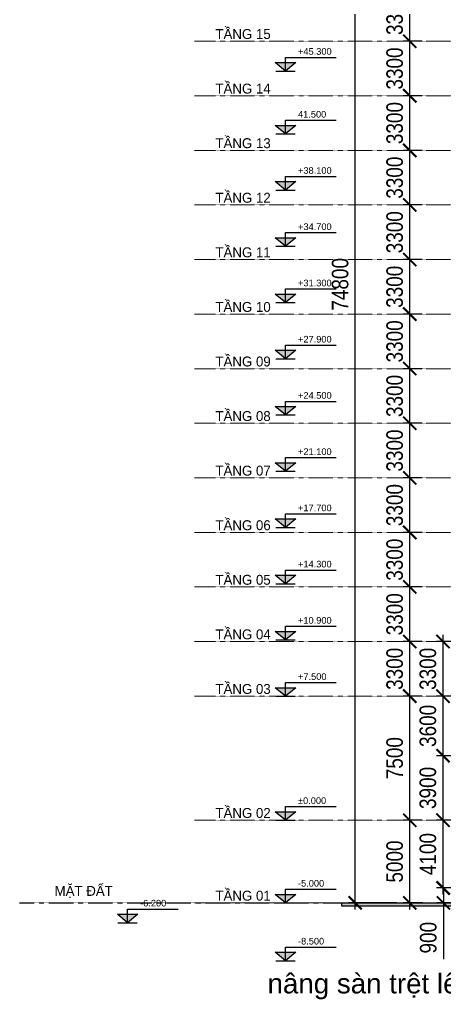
# Model space of a CAD drawing. Header units: millimetres. Extents: x -1030105 to 906887, y -616134 to 1220667.
# Drawn here: x 317230 to 342998, y -318622 to -259377 of the extents above; entities that cross this region are included whole.
import ezdxf

# ---------------------------------------------------------------- set-up
doc = ezdxf.new("R2010")
doc.units = ezdxf.units.MM
doc.header["$MEASUREMENT"] = 0
doc.linetypes.add('CENTER', pattern=[2, 1.25, -0.25, 0.25, -0.25])
doc.layers.get('Defpoints').update_dxf_attribs({"color": 1})
for name, color, linetype in [('A-_ANOTLEVL_T-', 41, 'Continuous'), ('A-_ANOTTEXT_T-', 41, 'Continuous'), ('A-DG-Giao thong', 1, 'Continuous'), ('CORE LIFT$1$A_WALL', 2, 'Continuous'), ('DA-ANNO-DIMS', 9, 'Continuous'), ('DA-ANNO-TEXT', 11, 'Continuous'), ('DA-GRID-LINE', 9, 'CENTER')]:
    doc.layers.add(name, color=color, linetype=linetype)
doc.layers.add('S-GRID', color=251, linetype='CENTER', lineweight=5)
doc.styles.add('Annotative', font='txt')
doc.styles.get("Standard").update_dxf_attribs({"font": 'arial.ttf'})
doc.styles.add('Xr-GR-Grid 1-400$0$Dim-Text', font='ARIALN.TTF')
doc.dimstyles.new('DIM-400', dxfattribs={"dimscale": 10, "dimtxt": 100, "dimasz": 80, "dimexe": 40, "dimexo": 80, "dimgap": 40, "dimtad": 1, "dimdec": 0, "dimzin": 0, "dimdsep": 46, "dimtxsty": 'Xr-GR-Grid 1-400$0$Dim-Text', "dimblk": 'Xr-GR-Grid 1-400$0$_ArchTick', "dimcen": -100, "dimdle": 40, "dimclrt": 11, "dimadec": 0, "dimazin": 0, "dimtfac": 1, "dimtdec": 0, "dimtix": 1, "dimtofl": 0, "dimtmove": 0, "dimatfit": 3, "dimldrblk": 'Xr-GR-Grid 1-400$0$_ArchTick', "dimfxl": 1, "dimtolj": 1, "dimtzin": 0, "dimarcsym": 1})

# ---------------------------------------------------------------- blocks, each defined once
blk = doc.blocks.new('Xr-GR-Grid 1-400$0$_ArchTick')
at = {"layer": 'DA-ANNO-DIMS', "color": 0, "const_width": 0.15}
blk.add_lwpolyline([(-0.5, -0.5), (0.5, 0.5)], dxfattribs=at)
blk = doc.blocks.new('*D1167')
at = {"layer": 'DA-ANNO-DIMS', "color": 0, "lineweight": -2, "transparency": 16777216}
for p, q in [((-2267, 74800), (-7322, 74800)), ((-6922, -401), (-6922, 75200)), ((-4422, -1), (-7322, -1))]:
    blk.add_line(p, q, dxfattribs=at)
at = {"layer": 'Defpoints', "color": 0, "transparency": 16777216}
for p in [(-6922, 74800), (-1467, 74800), (-3622, -1)]:
    blk.add_point(p, dxfattribs=at)
at = {"layer": 'DA-ANNO-DIMS', "color": 0, "lineweight": -2, "transparency": 16777216, "xscale": 800, "yscale": 800, "zscale": 800}
for p, rotation in [((-6922, 74800), 90), ((-6922, -1), 270)]:
    blk.add_blockref('Xr-GR-Grid 1-400$0$_ArchTick', p, dxfattribs=dict(at, rotation=rotation))
at = {"layer": 'DA-ANNO-DIMS', "color": 11, "transparency": 16777216, "insert": (-7832, 37400), "char_height": 1000, "attachment_point": 5, "rotation": 90, "style": 'Xr-GR-Grid 1-400$0$Dim-Text'}
blk.add_mtext('\\A1;74800', dxfattribs=at)
blk = doc.blocks.new('caodo')
h = blk.add_hatch(color=256)
h.dxf.hatch_style = 1
h.paths.add_polyline_path([(-3.1, 2.56), (3.1, 2.56), (0, 0)])
for points in [[(0, 0), (0, 4.13), (15.35, 4.13)], [(-2.95, 0), (2.95, 0)]]:
    blk.add_lwpolyline(points)
blk.add_lwpolyline([(-3.1, 2.56), (3.1, 2.56), (0, 0)], close=True)
at = {"flags": 4}
blk.add_attdef('CAODO', (3.74, 4.92), '', height=2, dxfattribs=at)
blk = doc.blocks.new('*D1168')
at = {"layer": 'DA-ANNO-DIMS', "color": 0, "lineweight": -2, "transparency": 16777216}
for p, q in [((-3622, -401), (-3622, 5400)), ((-2872, 5000), (-4022, 5000)), ((-2827, -1), (-4022, -1))]:
    blk.add_line(p, q, dxfattribs=at)
at = {"layer": 'Defpoints', "color": 0, "transparency": 16777216}
for p in [(-3622, 5000), (-2072, 5000), (-2027, -1)]:
    blk.add_point(p, dxfattribs=at)
at = {"layer": 'DA-ANNO-DIMS', "color": 0, "lineweight": -2, "transparency": 16777216, "xscale": 800, "yscale": 800, "zscale": 800}
for p, rotation in [((-3622, 5000), 90), ((-3622, -1), 270)]:
    blk.add_blockref('Xr-GR-Grid 1-400$0$_ArchTick', p, dxfattribs=dict(at, rotation=rotation))
at = {"layer": 'DA-ANNO-DIMS', "color": 11, "transparency": 16777216, "insert": (-4532, 2500), "char_height": 1000, "attachment_point": 5, "rotation": 90, "style": 'Xr-GR-Grid 1-400$0$Dim-Text'}
blk.add_mtext('\\A1;5000', dxfattribs=at)
blk = doc.blocks.new('*D1169')
at = {"layer": 'DA-ANNO-DIMS', "color": 0, "lineweight": -2, "transparency": 16777216}
for p, q in [((-2872, 12500), (-4022, 12500)), ((-3622, 4600), (-3622, 12900)), ((-2872, 5000), (-4022, 5000))]:
    blk.add_line(p, q, dxfattribs=at)
at = {"layer": 'Defpoints', "color": 0, "transparency": 16777216}
for p in [(-3622, 12500), (-2072, 12500), (-2072, 5000)]:
    blk.add_point(p, dxfattribs=at)
at = {"layer": 'DA-ANNO-DIMS', "color": 0, "lineweight": -2, "transparency": 16777216, "xscale": 800, "yscale": 800, "zscale": 800}
for p, rotation in [((-3622, 12500), 90), ((-3622, 5000), 270)]:
    blk.add_blockref('Xr-GR-Grid 1-400$0$_ArchTick', p, dxfattribs=dict(at, rotation=rotation))
at = {"layer": 'DA-ANNO-DIMS', "color": 11, "transparency": 16777216, "insert": (-4532, 8750), "char_height": 1000, "attachment_point": 5, "rotation": 90, "style": 'Xr-GR-Grid 1-400$0$Dim-Text'}
blk.add_mtext('\\A1;7500', dxfattribs=at)
blk = doc.blocks.new('*D1170')
at = {"layer": 'DA-ANNO-DIMS', "color": 0, "lineweight": -2, "transparency": 16777216}
for p, q in [((-3622, 12100), (-3622, 16200)), ((-2872, 15800), (-4022, 15800)), ((-2872, 12500), (-4022, 12500))]:
    blk.add_line(p, q, dxfattribs=at)
at = {"layer": 'Defpoints', "color": 0, "transparency": 16777216}
for p in [(-3622, 15800), (-2072, 15800), (-2072, 12500)]:
    blk.add_point(p, dxfattribs=at)
at = {"layer": 'DA-ANNO-DIMS', "color": 0, "lineweight": -2, "transparency": 16777216, "xscale": 800, "yscale": 800, "zscale": 800}
for p, rotation in [((-3622, 15800), 90), ((-3622, 12500), 270)]:
    blk.add_blockref('Xr-GR-Grid 1-400$0$_ArchTick', p, dxfattribs=dict(at, rotation=rotation))
at = {"layer": 'DA-ANNO-DIMS', "color": 11, "transparency": 16777216, "insert": (-4532, 14150), "char_height": 1000, "attachment_point": 5, "rotation": 90, "style": 'Xr-GR-Grid 1-400$0$Dim-Text'}
blk.add_mtext('\\A1;3300', dxfattribs=at)
blk = doc.blocks.new('*D1126')
at = {"layer": 'DA-ANNO-DIMS', "color": 0, "lineweight": -2, "transparency": 16777216}
for p, q in [((-2872, 19100), (-4022, 19100)), ((-3622, 15400), (-3622, 19500)), ((-2872, 15800), (-4022, 15800))]:
    blk.add_line(p, q, dxfattribs=at)
at = {"layer": 'Defpoints', "color": 0, "transparency": 16777216}
for p in [(-3622, 19100), (-2072, 19100), (-2072, 15800)]:
    blk.add_point(p, dxfattribs=at)
at = {"layer": 'DA-ANNO-DIMS', "color": 0, "lineweight": -2, "transparency": 16777216, "xscale": 800, "yscale": 800, "zscale": 800}
for p, rotation in [((-3622, 19100), 90), ((-3622, 15800), 270)]:
    blk.add_blockref('Xr-GR-Grid 1-400$0$_ArchTick', p, dxfattribs=dict(at, rotation=rotation))
at = {"layer": 'DA-ANNO-DIMS', "color": 11, "transparency": 16777216, "insert": (-4532, 17450), "char_height": 1000, "attachment_point": 5, "rotation": 90, "style": 'Xr-GR-Grid 1-400$0$Dim-Text'}
blk.add_mtext('\\A1;3300', dxfattribs=at)
blk = doc.blocks.new('*D1127')
at = {"layer": 'DA-ANNO-DIMS', "color": 0, "lineweight": -2, "transparency": 16777216}
for p, q in [((-3622, 18700), (-3622, 22800)), ((-2872, 22400), (-4022, 22400)), ((-2872, 19100), (-4022, 19100))]:
    blk.add_line(p, q, dxfattribs=at)
at = {"layer": 'Defpoints', "color": 0, "transparency": 16777216}
for p in [(-3622, 22400), (-2072, 22400), (-2072, 19100)]:
    blk.add_point(p, dxfattribs=at)
at = {"layer": 'DA-ANNO-DIMS', "color": 0, "lineweight": -2, "transparency": 16777216, "xscale": 800, "yscale": 800, "zscale": 800}
for p, rotation in [((-3622, 22400), 90), ((-3622, 19100), 270)]:
    blk.add_blockref('Xr-GR-Grid 1-400$0$_ArchTick', p, dxfattribs=dict(at, rotation=rotation))
at = {"layer": 'DA-ANNO-DIMS', "color": 11, "transparency": 16777216, "insert": (-4532, 20750), "char_height": 1000, "attachment_point": 5, "rotation": 90, "style": 'Xr-GR-Grid 1-400$0$Dim-Text'}
blk.add_mtext('\\A1;3300', dxfattribs=at)
blk = doc.blocks.new('*D1128')
at = {"layer": 'DA-ANNO-DIMS', "color": 0, "lineweight": -2, "transparency": 16777216}
for p, q in [((-3622, 22000), (-3622, 26100)), ((-2872, 25700), (-4022, 25700)), ((-2872, 22400), (-4022, 22400))]:
    blk.add_line(p, q, dxfattribs=at)
at = {"layer": 'Defpoints', "color": 0, "transparency": 16777216}
for p in [(-3622, 25700), (-2072, 25700), (-2072, 22400)]:
    blk.add_point(p, dxfattribs=at)
at = {"layer": 'DA-ANNO-DIMS', "color": 0, "lineweight": -2, "transparency": 16777216, "xscale": 800, "yscale": 800, "zscale": 800}
for p, rotation in [((-3622, 25700), 90), ((-3622, 22400), 270)]:
    blk.add_blockref('Xr-GR-Grid 1-400$0$_ArchTick', p, dxfattribs=dict(at, rotation=rotation))
at = {"layer": 'DA-ANNO-DIMS', "color": 11, "transparency": 16777216, "insert": (-4532, 24050), "char_height": 1000, "attachment_point": 5, "rotation": 90, "style": 'Xr-GR-Grid 1-400$0$Dim-Text'}
blk.add_mtext('\\A1;3300', dxfattribs=at)
blk = doc.blocks.new('*D1129')
at = {"layer": 'DA-ANNO-DIMS', "color": 0, "lineweight": -2, "transparency": 16777216}
for p, q in [((-3622, 25300), (-3622, 29400)), ((-2872, 29000), (-4022, 29000)), ((-2872, 25700), (-4022, 25700))]:
    blk.add_line(p, q, dxfattribs=at)
at = {"layer": 'Defpoints', "color": 0, "transparency": 16777216}
for p in [(-3622, 29000), (-2072, 29000), (-2072, 25700)]:
    blk.add_point(p, dxfattribs=at)
at = {"layer": 'DA-ANNO-DIMS', "color": 0, "lineweight": -2, "transparency": 16777216, "xscale": 800, "yscale": 800, "zscale": 800}
for p, rotation in [((-3622, 29000), 90), ((-3622, 25700), 270)]:
    blk.add_blockref('Xr-GR-Grid 1-400$0$_ArchTick', p, dxfattribs=dict(at, rotation=rotation))
at = {"layer": 'DA-ANNO-DIMS', "color": 11, "transparency": 16777216, "insert": (-4532, 27350), "char_height": 1000, "attachment_point": 5, "rotation": 90, "style": 'Xr-GR-Grid 1-400$0$Dim-Text'}
blk.add_mtext('\\A1;3300', dxfattribs=at)
blk = doc.blocks.new('*D1130')
at = {"layer": 'DA-ANNO-DIMS', "color": 0, "lineweight": -2, "transparency": 16777216}
for p, q in [((-3622, 28600), (-3622, 32700)), ((-2872, 32300), (-4022, 32300)), ((-2872, 29000), (-4022, 29000))]:
    blk.add_line(p, q, dxfattribs=at)
at = {"layer": 'Defpoints', "color": 0, "transparency": 16777216}
for p in [(-3622, 32300), (-2072, 32300), (-2072, 29000)]:
    blk.add_point(p, dxfattribs=at)
at = {"layer": 'DA-ANNO-DIMS', "color": 0, "lineweight": -2, "transparency": 16777216, "xscale": 800, "yscale": 800, "zscale": 800}
for p, rotation in [((-3622, 32300), 90), ((-3622, 29000), 270)]:
    blk.add_blockref('Xr-GR-Grid 1-400$0$_ArchTick', p, dxfattribs=dict(at, rotation=rotation))
at = {"layer": 'DA-ANNO-DIMS', "color": 11, "transparency": 16777216, "insert": (-4532, 30650), "char_height": 1000, "attachment_point": 5, "rotation": 90, "style": 'Xr-GR-Grid 1-400$0$Dim-Text'}
blk.add_mtext('\\A1;3300', dxfattribs=at)
blk = doc.blocks.new('*D1131')
at = {"layer": 'DA-ANNO-DIMS', "color": 0, "lineweight": -2, "transparency": 16777216}
for p, q in [((-2872, 35600), (-4022, 35600)), ((-3622, 31900), (-3622, 36000)), ((-2872, 32300), (-4022, 32300))]:
    blk.add_line(p, q, dxfattribs=at)
at = {"layer": 'Defpoints', "color": 0, "transparency": 16777216}
for p in [(-3622, 35600), (-2072, 35600), (-2072, 32300)]:
    blk.add_point(p, dxfattribs=at)
at = {"layer": 'DA-ANNO-DIMS', "color": 0, "lineweight": -2, "transparency": 16777216, "xscale": 800, "yscale": 800, "zscale": 800}
for p, rotation in [((-3622, 35600), 90), ((-3622, 32300), 270)]:
    blk.add_blockref('Xr-GR-Grid 1-400$0$_ArchTick', p, dxfattribs=dict(at, rotation=rotation))
at = {"layer": 'DA-ANNO-DIMS', "color": 11, "transparency": 16777216, "insert": (-4532, 33950), "char_height": 1000, "attachment_point": 5, "rotation": 90, "style": 'Xr-GR-Grid 1-400$0$Dim-Text'}
blk.add_mtext('\\A1;3300', dxfattribs=at)
blk = doc.blocks.new('*D1132')
at = {"layer": 'DA-ANNO-DIMS', "color": 0, "lineweight": -2, "transparency": 16777216}
for p, q in [((-3622, 35200), (-3622, 39300)), ((-2872, 38900), (-4022, 38900)), ((-2872, 35600), (-4022, 35600))]:
    blk.add_line(p, q, dxfattribs=at)
at = {"layer": 'Defpoints', "color": 0, "transparency": 16777216}
for p in [(-3622, 38900), (-2072, 38900), (-2072, 35600)]:
    blk.add_point(p, dxfattribs=at)
at = {"layer": 'DA-ANNO-DIMS', "color": 0, "lineweight": -2, "transparency": 16777216, "xscale": 800, "yscale": 800, "zscale": 800}
for p, rotation in [((-3622, 38900), 90), ((-3622, 35600), 270)]:
    blk.add_blockref('Xr-GR-Grid 1-400$0$_ArchTick', p, dxfattribs=dict(at, rotation=rotation))
at = {"layer": 'DA-ANNO-DIMS', "color": 11, "transparency": 16777216, "insert": (-4532, 37250), "char_height": 1000, "attachment_point": 5, "rotation": 90, "style": 'Xr-GR-Grid 1-400$0$Dim-Text'}
blk.add_mtext('\\A1;3300', dxfattribs=at)
blk = doc.blocks.new('*D1133')
at = {"layer": 'DA-ANNO-DIMS', "color": 0, "lineweight": -2, "transparency": 16777216}
for p, q in [((-2872, 42200), (-4022, 42200)), ((-3622, 38500), (-3622, 42600)), ((-2872, 38900), (-4022, 38900))]:
    blk.add_line(p, q, dxfattribs=at)
at = {"layer": 'Defpoints', "color": 0, "transparency": 16777216}
for p in [(-3622, 42200), (-2072, 42200), (-2072, 38900)]:
    blk.add_point(p, dxfattribs=at)
at = {"layer": 'DA-ANNO-DIMS', "color": 0, "lineweight": -2, "transparency": 16777216, "xscale": 800, "yscale": 800, "zscale": 800}
for p, rotation in [((-3622, 42200), 90), ((-3622, 38900), 270)]:
    blk.add_blockref('Xr-GR-Grid 1-400$0$_ArchTick', p, dxfattribs=dict(at, rotation=rotation))
at = {"layer": 'DA-ANNO-DIMS', "color": 11, "transparency": 16777216, "insert": (-4532, 40550), "char_height": 1000, "attachment_point": 5, "rotation": 90, "style": 'Xr-GR-Grid 1-400$0$Dim-Text'}
blk.add_mtext('\\A1;3300', dxfattribs=at)
blk = doc.blocks.new('*D1134')
at = {"layer": 'DA-ANNO-DIMS', "color": 0, "lineweight": -2, "transparency": 16777216}
for p, q in [((-3622, 41800), (-3622, 45900)), ((-2872, 45500), (-4022, 45500)), ((-2872, 42200), (-4022, 42200))]:
    blk.add_line(p, q, dxfattribs=at)
at = {"layer": 'Defpoints', "color": 0, "transparency": 16777216}
for p in [(-3622, 45500), (-2072, 45500), (-2072, 42200)]:
    blk.add_point(p, dxfattribs=at)
at = {"layer": 'DA-ANNO-DIMS', "color": 0, "lineweight": -2, "transparency": 16777216, "xscale": 800, "yscale": 800, "zscale": 800}
for p, rotation in [((-3622, 45500), 90), ((-3622, 42200), 270)]:
    blk.add_blockref('Xr-GR-Grid 1-400$0$_ArchTick', p, dxfattribs=dict(at, rotation=rotation))
at = {"layer": 'DA-ANNO-DIMS', "color": 11, "transparency": 16777216, "insert": (-4532, 43850), "char_height": 1000, "attachment_point": 5, "rotation": 90, "style": 'Xr-GR-Grid 1-400$0$Dim-Text'}
blk.add_mtext('\\A1;3300', dxfattribs=at)
blk = doc.blocks.new('*D1135')
at = {"layer": 'DA-ANNO-DIMS', "color": 0, "lineweight": -2, "transparency": 16777216}
for p, q in [((-3622, 45100), (-3622, 49200)), ((-2872, 48800), (-4022, 48800)), ((-2872, 45500), (-4022, 45500))]:
    blk.add_line(p, q, dxfattribs=at)
at = {"layer": 'Defpoints', "color": 0, "transparency": 16777216}
for p in [(-3622, 48800), (-2072, 48800), (-2072, 45500)]:
    blk.add_point(p, dxfattribs=at)
at = {"layer": 'DA-ANNO-DIMS', "color": 0, "lineweight": -2, "transparency": 16777216, "xscale": 800, "yscale": 800, "zscale": 800}
for p, rotation in [((-3622, 48800), 90), ((-3622, 45500), 270)]:
    blk.add_blockref('Xr-GR-Grid 1-400$0$_ArchTick', p, dxfattribs=dict(at, rotation=rotation))
at = {"layer": 'DA-ANNO-DIMS', "color": 11, "transparency": 16777216, "insert": (-4532, 47150), "char_height": 1000, "attachment_point": 5, "rotation": 90, "style": 'Xr-GR-Grid 1-400$0$Dim-Text'}
blk.add_mtext('\\A1;3300', dxfattribs=at)
blk = doc.blocks.new('*D1136')
at = {"layer": 'DA-ANNO-DIMS', "color": 0, "lineweight": -2, "transparency": 16777216}
for p, q in [((-3622, 48400), (-3622, 52500)), ((-2872, 52100), (-4022, 52100)), ((-2872, 48800), (-4022, 48800))]:
    blk.add_line(p, q, dxfattribs=at)
at = {"layer": 'Defpoints', "color": 0, "transparency": 16777216}
for p in [(-3622, 52100), (-2072, 52100), (-2072, 48800)]:
    blk.add_point(p, dxfattribs=at)
at = {"layer": 'DA-ANNO-DIMS', "color": 0, "lineweight": -2, "transparency": 16777216, "xscale": 800, "yscale": 800, "zscale": 800}
for p, rotation in [((-3622, 52100), 90), ((-3622, 48800), 270)]:
    blk.add_blockref('Xr-GR-Grid 1-400$0$_ArchTick', p, dxfattribs=dict(at, rotation=rotation))
at = {"layer": 'DA-ANNO-DIMS', "color": 11, "transparency": 16777216, "insert": (-4532, 50450), "char_height": 1000, "attachment_point": 5, "rotation": 90, "style": 'Xr-GR-Grid 1-400$0$Dim-Text'}
blk.add_mtext('\\A1;3300', dxfattribs=at)
blk = doc.blocks.new('*D1137')
at = {"layer": 'DA-ANNO-DIMS', "color": 0, "lineweight": -2, "transparency": 16777216}
for p, q in [((-3622, 51700), (-3622, 55800)), ((-2872, 55400), (-4022, 55400)), ((-2872, 52100), (-4022, 52100))]:
    blk.add_line(p, q, dxfattribs=at)
at = {"layer": 'Defpoints', "color": 0, "transparency": 16777216}
for p in [(-3622, 55400), (-2072, 55400), (-2072, 52100)]:
    blk.add_point(p, dxfattribs=at)
at = {"layer": 'DA-ANNO-DIMS', "color": 0, "lineweight": -2, "transparency": 16777216, "xscale": 800, "yscale": 800, "zscale": 800}
for p, rotation in [((-3622, 55400), 90), ((-3622, 52100), 270)]:
    blk.add_blockref('Xr-GR-Grid 1-400$0$_ArchTick', p, dxfattribs=dict(at, rotation=rotation))
at = {"layer": 'DA-ANNO-DIMS', "color": 11, "transparency": 16777216, "insert": (-4532, 53750), "char_height": 1000, "attachment_point": 5, "rotation": 90, "style": 'Xr-GR-Grid 1-400$0$Dim-Text'}
blk.add_mtext('\\A1;3300', dxfattribs=at)
blk = doc.blocks.new('*D1088')
at = {"layer": 'A-DG-Giao thong', "color": 0, "lineweight": -2, "transparency": 16777216}
for p, q in [((343860, -311885), (342475, -311885)), ((342875, -311885), (342875, -313184)), ((343860, -312784), (342475, -312784)), ((342875, -312784), (342875, -316194))]:
    blk.add_line(p, q, dxfattribs=at)
at = {"layer": 'Defpoints', "color": 0, "transparency": 16777216}
for p in [(342875, -311885), (344660, -311885), (344660, -312784)]:
    blk.add_point(p, dxfattribs=at)
at = {"layer": 'A-DG-Giao thong', "color": 0, "lineweight": -2, "transparency": 16777216, "xscale": 800, "yscale": 800, "zscale": 800}
for p, rotation in [((342875, -311885), 90), ((342875, -312784), 270)]:
    blk.add_blockref('Xr-GR-Grid 1-400$0$_ArchTick', p, dxfattribs=dict(at, rotation=rotation))
at = {"layer": 'A-DG-Giao thong', "color": 11, "transparency": 16777216, "insert": (341964, -314890), "char_height": 1000, "attachment_point": 5, "rotation": 90, "style": 'Xr-GR-Grid 1-400$0$Dim-Text'}
blk.add_mtext('\\A1;900', dxfattribs=at)
blk = doc.blocks.new('*D1089')
at = {"layer": 'A-DG-Giao thong', "color": 0, "lineweight": -2, "transparency": 16777216}
for p, q in [((343660, -300285), (342450, -300285)), ((342850, -299885), (342850, -304285)), ((343660, -303885), (342450, -303885))]:
    blk.add_line(p, q, dxfattribs=at)
at = {"layer": 'Defpoints', "color": 0, "transparency": 16777216}
for p in [(344460, -300285), (342850, -303885), (344460, -303885)]:
    blk.add_point(p, dxfattribs=at)
at = {"layer": 'A-DG-Giao thong', "color": 0, "lineweight": -2, "transparency": 16777216, "xscale": 800, "yscale": 800, "zscale": 800}
for p, rotation in [((342850, -300285), 90), ((342850, -303885), 270)]:
    blk.add_blockref('Xr-GR-Grid 1-400$0$_ArchTick', p, dxfattribs=dict(at, rotation=rotation))
at = {"layer": 'A-DG-Giao thong', "color": 11, "transparency": 16777216, "insert": (341939, -302085), "char_height": 1000, "attachment_point": 5, "rotation": 90, "style": 'Xr-GR-Grid 1-400$0$Dim-Text'}
blk.add_mtext('\\A1;3600', dxfattribs=at)
blk = doc.blocks.new('*D1090')
at = {"layer": 'A-DG-Giao thong', "color": 0, "lineweight": -2, "transparency": 16777216}
for p, q in [((342850, -296585), (342850, -300685)), ((343660, -296985), (342450, -296985)), ((343660, -300285), (342450, -300285))]:
    blk.add_line(p, q, dxfattribs=at)
at = {"layer": 'Defpoints', "color": 0, "transparency": 16777216}
for p in [(344460, -296985), (342850, -300285), (344460, -300285)]:
    blk.add_point(p, dxfattribs=at)
at = {"layer": 'A-DG-Giao thong', "color": 0, "lineweight": -2, "transparency": 16777216, "xscale": 800, "yscale": 800, "zscale": 800}
for p, rotation in [((342850, -296985), 90), ((342850, -300285), 270)]:
    blk.add_blockref('Xr-GR-Grid 1-400$0$_ArchTick', p, dxfattribs=dict(at, rotation=rotation))
at = {"layer": 'A-DG-Giao thong', "color": 11, "transparency": 16777216, "insert": (341939, -298635), "char_height": 1000, "attachment_point": 5, "rotation": 90, "style": 'Xr-GR-Grid 1-400$0$Dim-Text'}
blk.add_mtext('\\A1;3300', dxfattribs=at)
blk = doc.blocks.new('*D1086')
at = {"layer": 'A-DG-Giao thong', "color": 0, "lineweight": -2, "transparency": 16777216}
for p, q in [((343660, -303885), (342450, -303885)), ((342850, -303485), (342850, -308185)), ((343662, -307785), (342450, -307785))]:
    blk.add_line(p, q, dxfattribs=at)
at = {"layer": 'Defpoints', "color": 0, "transparency": 16777216}
for p in [(344460, -303885), (342850, -307785), (344462, -307785)]:
    blk.add_point(p, dxfattribs=at)
at = {"layer": 'A-DG-Giao thong', "color": 0, "lineweight": -2, "transparency": 16777216, "xscale": 800, "yscale": 800, "zscale": 800}
for p, rotation in [((342850, -303885), 90), ((342850, -307785), 270)]:
    blk.add_blockref('Xr-GR-Grid 1-400$0$_ArchTick', p, dxfattribs=dict(at, rotation=rotation))
at = {"layer": 'A-DG-Giao thong', "color": 11, "transparency": 16777216, "insert": (341939, -305835), "char_height": 1000, "attachment_point": 5, "rotation": 90, "style": 'Xr-GR-Grid 1-400$0$Dim-Text'}
blk.add_mtext('\\A1;3900', dxfattribs=at)
blk = doc.blocks.new('*D1091')
at = {"layer": 'A-DG-Giao thong', "color": 0, "lineweight": -2, "transparency": 16777216}
for p, q in [((342850, -307385), (342850, -312285)), ((343662, -307785), (342450, -307785)), ((343660, -311885), (342450, -311885))]:
    blk.add_line(p, q, dxfattribs=at)
at = {"layer": 'Defpoints', "color": 0, "transparency": 16777216}
for p in [(344462, -307785), (342850, -311885), (344460, -311885)]:
    blk.add_point(p, dxfattribs=at)
at = {"layer": 'A-DG-Giao thong', "color": 0, "lineweight": -2, "transparency": 16777216, "xscale": 800, "yscale": 800, "zscale": 800}
for p, rotation in [((342850, -307785), 90), ((342850, -311885), 270)]:
    blk.add_blockref('Xr-GR-Grid 1-400$0$_ArchTick', p, dxfattribs=dict(at, rotation=rotation))
at = {"layer": 'A-DG-Giao thong', "color": 11, "transparency": 16777216, "insert": (341939, -309835), "char_height": 1000, "attachment_point": 5, "rotation": 90, "style": 'Xr-GR-Grid 1-400$0$Dim-Text'}
blk.add_mtext('\\A1;4100', dxfattribs=at)
blk = doc.blocks.new('luoi cot MC ngang')
at = {"layer": 'DA-GRID-LINE', "color": 6, "ltscale": 10}
blk.add_line((-27231.5, -0.5), (138633.5, -0.5), dxfattribs=at)
at = {"layer": 'S-GRID', "ltscale": 10}
for p, q in [((137973.5, 52099.5), (-16656.5, 52099.5)), ((137973.5, 48799.5), (-16656.5, 48799.5)), ((137973.5, 45499.5), (-16656.5, 45499.5)), ((137973.5, 42199.5), (-16656.5, 42199.5)), ((137973.5, 38899.5), (-16656.5, 38899.5)), ((137973.5, 35599.5), (-16656.5, 35599.5)), ((137973.5, 32299.5), (-16656.5, 32299.5)), ((137973.5, 28999.5), (-16656.5, 28999.5)), ((137973.5, 25699.5), (-16656.5, 25699.5)), ((137973.5, 22399.5), (-16656.5, 22399.5)), ((137973.5, 19099.5), (-16656.5, 19099.5)), ((137973.5, 15799.5), (-16656.5, 15799.5)), ((137973.5, 12499.5), (-16656.5, 12499.5)), ((137973.5, 4999.5), (-16656.5, 4999.5)), ((116963.5, -0.5), (-16656.5, -0.5))]:
    blk.add_line(p, q, dxfattribs=at)
at = {"layer": 'A-_ANOTLEVL_T-'}
ref = blk.add_blockref('caodo', (-11141.5, 50299.5), dxfattribs=dict(at, xscale=200, yscale=200, zscale=200))
ref.add_attrib('CAODO', '+45.300', (-10383.8, 51282.3), dxfattribs={"layer": '0', "height": 400})
ref = blk.add_blockref('caodo', (-11141.5, 46499.5), dxfattribs=dict(at, xscale=200, yscale=200, zscale=200))
ref.add_attrib('CAODO', '41.500', (-10383.8, 47482.3), dxfattribs={"layer": '0', "height": 400})
ref = blk.add_blockref('caodo', (-11141.5, 43099.5), dxfattribs=dict(at, xscale=200, yscale=200, zscale=200))
ref.add_attrib('CAODO', '+38.100', (-10383.8, 44082.3), dxfattribs={"layer": '0', "height": 400})
ref = blk.add_blockref('caodo', (-11141.5, 39699.5), dxfattribs=dict(at, xscale=200, yscale=200, zscale=200))
ref.add_attrib('CAODO', '+34.700', (-10383.8, 40682.3), dxfattribs={"layer": '0', "height": 400})
ref = blk.add_blockref('caodo', (-11141.5, 36299.5), dxfattribs=dict(at, xscale=200, yscale=200, zscale=200))
ref.add_attrib('CAODO', '+31.300', (-10383.8, 37282.3), dxfattribs={"layer": '0', "height": 400})
ref = blk.add_blockref('caodo', (-11141.5, 32899.5), dxfattribs=dict(at, xscale=200, yscale=200, zscale=200))
ref.add_attrib('CAODO', '+27.900', (-10383.8, 33882.3), dxfattribs={"layer": '0', "height": 400})
ref = blk.add_blockref('caodo', (-11141.5, 29499.5), dxfattribs=dict(at, xscale=200, yscale=200, zscale=200))
ref.add_attrib('CAODO', '+24.500', (-10383.8, 30482.3), dxfattribs={"layer": '0', "height": 400})
ref = blk.add_blockref('caodo', (-11141.5, 26099.5), dxfattribs=dict(at, xscale=200, yscale=200, zscale=200))
ref.add_attrib('CAODO', '+21.100', (-10383.8, 27082.3), dxfattribs={"layer": '0', "height": 400})
ref = blk.add_blockref('caodo', (-11141.5, 22699.5), dxfattribs=dict(at, xscale=200, yscale=200, zscale=200))
ref.add_attrib('CAODO', '+17.700', (-10383.8, 23682.3), dxfattribs={"layer": '0', "height": 400})
ref = blk.add_blockref('caodo', (-11141.5, 19299.5), dxfattribs=dict(at, xscale=200, yscale=200, zscale=200))
ref.add_attrib('CAODO', '+14.300', (-10383.8, 20282.3), dxfattribs={"layer": '0', "height": 400})
ref = blk.add_blockref('caodo', (-11141.5, 15899.5), dxfattribs=dict(at, xscale=200, yscale=200, zscale=200))
ref.add_attrib('CAODO', '+10.900', (-10383.8, 16882.3), dxfattribs={"layer": '0', "height": 400})
ref = blk.add_blockref('caodo', (-11141.5, 12499.5), dxfattribs=dict(at, xscale=200, yscale=200, zscale=200))
ref.add_attrib('CAODO', '+7.500', (-10383.8, 13482.3), dxfattribs={"layer": '0', "height": 400})
ref = blk.add_blockref('caodo', (-11141.5, 4999.5), dxfattribs=dict(at, xscale=200, yscale=200, zscale=200))
ref.add_attrib('CAODO', '%%P0.000', (-10383.8, 5982.3), dxfattribs={"layer": '0', "height": 400})
ref = blk.add_blockref('caodo', (-11141.5, -0.5), dxfattribs=dict(at, xscale=200, yscale=200, zscale=200))
ref.add_attrib('CAODO', '-5.000', (-10383.8, 982.3), dxfattribs={"layer": '0', "height": 400})
ref = blk.add_blockref('caodo', (-20696.5, -1200.5), dxfattribs=dict(at, xscale=200, yscale=200, zscale=200))
ref.add_attrib('CAODO', '-6.200', (-19938.8, -217.7), dxfattribs={"layer": '0', "height": 400})
ref = blk.add_blockref('caodo', (-11141.5, -3500.5), dxfattribs=dict(at, xscale=200, yscale=200, zscale=200))
ref.add_attrib('CAODO', '-8.500', (-10383.8, -2517.7), dxfattribs={"layer": '0', "height": 400})
at = {"layer": 'A-_ANOTTEXT_T-', "char_height": 600, "width": 6450, "attachment_point": 1, "style": 'Annotative'}
for s, insert in [('\\pxqr;TẦNG 15', (-18486.5, 52834.5)), ('\\pxqr;TẦNG 14', (-18486.5, 49534.5)), ('\\pxqr;TẦNG 13', (-18486.5, 46234.5)), ('\\pxqr;TẦNG 12', (-18486.5, 42934.5)), ('\\pxqr;TẦNG 11', (-18486.5, 39634.5)), ('\\pxqr;TẦNG 10', (-18486.5, 36334.5)), ('\\pxqr;TẦNG 09', (-18486.5, 33034.5)), ('\\pxqr;TẦNG 08', (-18486.5, 29734.5)), ('\\pxqr;TẦNG 07', (-18486.5, 26434.5)), ('\\pxqr;TẦNG 06', (-18486.5, 23134.5)), ('\\pxqr;TẦNG 05', (-18486.5, 19834.5)), ('\\pxqr;TẦNG 04', (-18486.5, 16534.5)), ('\\pxqr;TẦNG 03', (-18486.5, 13234.5)), ('\\pxqr;TẦNG 02', (-18486.5, 5734.5)), ('\\pxqr;MẶT ĐẤT', (-28041.5, 1024.5)), ('\\pxqr;TẦNG 01', (-18486.5, 734.5))]:
    blk.add_mtext(s, dxfattribs=dict(at, insert=insert))
at = {"layer": 'DA-ANNO-DIMS'}
for base, p1, p2, picture, middle in [((-6921.5, 74799.5), (-3621.5, -0.5), (-1466.5, 74799.5), '*D1167', (-7832.1, 37399.5)), ((-3621.5, 55399.5), (-2071.5, 52099.5), (-2071.5, 55399.5), '*D1137', (-4532.1, 53749.5)), ((-3621.5, 52099.5), (-2071.5, 48799.5), (-2071.5, 52099.5), '*D1136', (-4532.1, 50449.5)), ((-3621.5, 48799.5), (-2071.5, 45499.5), (-2071.5, 48799.5), '*D1135', (-4532.1, 47149.5)), ((-3621.5, 45499.5), (-2071.5, 42199.5), (-2071.5, 45499.5), '*D1134', (-4532.1, 43849.5)), ((-3621.5, 42199.5), (-2071.5, 38899.5), (-2071.5, 42199.5), '*D1133', (-4532.1, 40549.5)), ((-3621.5, 38899.5), (-2071.5, 35599.5), (-2071.5, 38899.5), '*D1132', (-4532.1, 37249.5)), ((-3621.5, 35599.5), (-2071.5, 32299.5), (-2071.5, 35599.5), '*D1131', (-4532.1, 33949.5)), ((-3621.5, 32299.5), (-2071.5, 28999.5), (-2071.5, 32299.5), '*D1130', (-4532.1, 30649.5)), ((-3621.5, 28999.5), (-2071.5, 25699.5), (-2071.5, 28999.5), '*D1129', (-4532.1, 27349.5)), ((-3621.5, 25699.5), (-2071.5, 22399.5), (-2071.5, 25699.5), '*D1128', (-4532.1, 24049.5)), ((-3621.5, 22399.5), (-2071.5, 19099.5), (-2071.5, 22399.5), '*D1127', (-4532.1, 20749.5)), ((-3621.5, 19099.5), (-2071.5, 15799.5), (-2071.5, 19099.5), '*D1126', (-4532.1, 17449.5)), ((-3621.5, 15799.5), (-2071.5, 12499.5), (-2071.5, 15799.5), '*D1170', (-4532.1, 14149.5)), ((-3621.5, 12499.5), (-2071.5, 4999.5), (-2071.5, 12499.5), '*D1169', (-4532.1, 8749.5)), ((-3621.5, 4999.5), (-2026.5, -0.5), (-2071.5, 4999.5), '*D1168', (-4532.1, 2499.5))]:
    dim = blk.add_linear_dim(base=base, p1=p1, p2=p2, angle=90, dimstyle='DIM-400', override={"dimtmove": 1}, dxfattribs=at)
    dim.commit()
    dim.dimension.update_dxf_attribs({"geometry": picture, "text_midpoint": middle})

msp = doc.modelspace()

# ---------------------------------------------------------------- hatches: boundary and pattern name
at = {"layer": 'CORE LIFT$1$A_WALL'}
h = msp.add_hatch(color=256, dxfattribs=at)
h.dxf.hatch_style = 1
h.paths.add_polyline_path([(336725, -312784.5), (344660, -312784.5), (344660, -312985), (336725, -312985)])

# ---------------------------------------------------------------- linework, layer by layer
msp.add_lwpolyline([(336725, -312784.5), (344660, -312784.5), (344660, -312985), (336725, -312985)], close=True, dxfattribs=at)

# ---------------------------------------------------------------- block references
at = {"layer": 'A-DG-Giao thong'}
msp.add_blockref('luoi cot MC ngang', (344461.53, -312784.5), dxfattribs=at)

# ---------------------------------------------------------------- texts
at = {"layer": 'DA-ANNO-TEXT'}
msp.add_text('nâng sàn trệt lên 1m để tạo ra sự cách ly graden suite với khu vực công cộng bãi tắm bên ngoài', height=1200, dxfattribs=at).set_placement((332235, -318260))

# ---------------------------------------------------------------- dimensions: what is measured, and where the dimension line sits
at = {"layer": 'A-DG-Giao thong'}
for base, p1, p2, picture, middle in [((342850, -300285), (344460, -296985), (344460, -300285), '*D1090', (341939.427, -298635)), ((342850, -303885), (344460, -300285), (344460, -303885), '*D1089', (341939.427, -302085)), ((342850, -307784.5), (344460, -303885), (344461.5, -307784.5), '*D1086', (341939.427012279, -305834.75)), ((342850, -311884.5), (344461.5, -307784.5), (344460, -311884.5), '*D1091', (341939.427, -309834.5))]:
    dim = msp.add_linear_dim(base=base, p1=p1, p2=p2, angle=90, dimstyle='DIM-400', dxfattribs=at)
    dim.commit()
    dim.dimension.update_dxf_attribs({"geometry": picture, "text_midpoint": middle})
dim = msp.add_linear_dim(base=(342875, -311884.5), p1=(344660, -312784.488), p2=(344660, -311884.5), angle=90, dimstyle='DIM-400', dxfattribs=at)
dim.commit()
dim.dimension.update_dxf_attribs({"geometry": '*D1088', "text_midpoint": (342875, -314889.988), "dimtype": 161})

doc.saveas('drawing.dxf')
